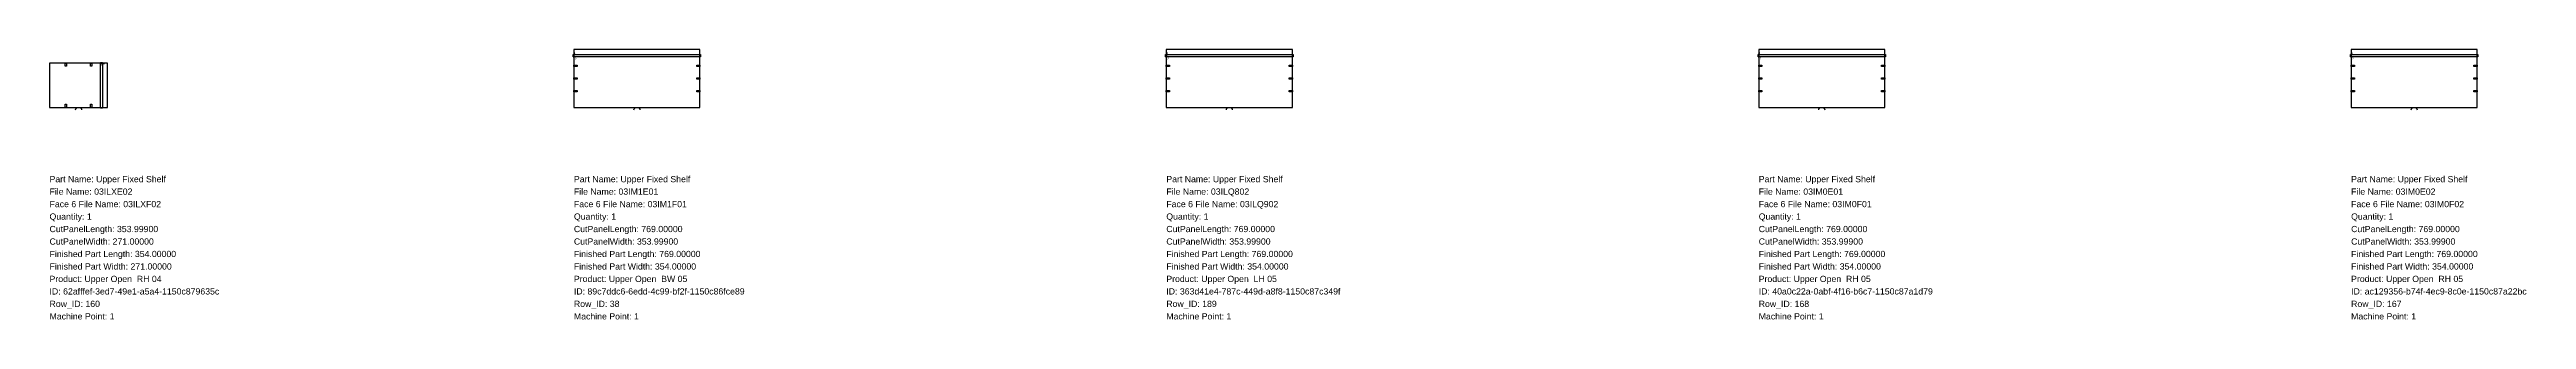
# Model space of a CAD drawing. Header units: inches. Extents: x 0 to 129167, y -1296 to 527.
# Drawn here: x 64621 to 79731, y -1296 to 354 of the extents above; entities that cross this region are included whole.
import ezdxf

# ---------------------------------------------------------------- set-up
doc = ezdxf.new("R2010")
doc.units = ezdxf.units.IN
doc.header["$MEASUREMENT"] = 0
for name, color, linetype in [('BORDER_Z23P0RT1001', 7, 'Continuous'), ('HBORE_Z8P0', 4, 'Continuous'), ('NESTTEXT', 1, 'Continuous'), ('PLINEDIRECTION', 6, 'Continuous'), ('ROUTE_Z12P0RT1003', 7, 'Continuous')]:
    doc.layers.add(name, color=color, linetype=linetype)
doc.styles.get("Standard").update_dxf_attribs({"font": 'arial.ttf'})

msp = doc.modelspace()

# ---------------------------------------------------------------- linework, layer by layer
at = {"layer": 'BORDER_Z23P0RT1001', "color": 2}
for points in [[(68185.799, -15, -0.4142135624), (68200.799, 0), (68588.474, 0), (68588.474, 353.999), (67819.474, 353.999), (67819.474, 0), (68207.149, 0, -0.4142135624), (68222.149, -15)], [(71799.599, -15, -0.4142135624), (71814.599, 0), (72202.274, 0), (72202.274, 353.999), (71433.274, 353.999), (71433.274, 0), (71820.949, 0, -0.4142135624), (71835.949, -15)], [(75413.399, -15, -0.4142135624), (75428.399, 0), (75816.074, 0), (75816.074, 353.999), (75047.074, 353.999), (75047.074, 0), (75434.749, 0, -0.4142135624), (75449.749, -15)], [(79027.199, -15, -0.4142135624), (79042.199, 0), (79429.874, 0), (79429.874, 353.999), (78660.874, 353.999), (78660.874, 0), (79048.549, 0, -0.4142135624), (79063.549, -15)], [(64779.4995, -15, -0.4142135624), (64794.4995, 0), (64974.674, 0), (64974.674, 271), (64620.675, 271), (64620.675, 0), (64800.8495, 0, -0.4142135624), (64815.8495, -15)]]:
    msp.add_lwpolyline(points, format="xyb", dxfattribs=at)
at = {"layer": 'HBORE_Z8P0', "color": 4}
for points in [[(64724.675, 271), (64724.675, 251), (64716.675, 251), (64716.675, 271), (64724.675, 271)], [(64878.675, 271), (64878.675, 251), (64870.675, 251), (64870.675, 271), (64878.675, 271)], [(67819.474, 257.999), (67839.474, 257.999), (67839.474, 249.999), (67819.474, 249.999), (67819.474, 257.999)], [(67819.474, 180.999), (67839.474, 180.999), (67839.474, 172.999), (67819.474, 172.999), (67819.474, 180.999)], [(68588.474, 249.999), (68568.474, 249.999), (68568.474, 257.999), (68588.474, 257.999), (68588.474, 249.999)], [(68588.474, 172.999), (68568.474, 172.999), (68568.474, 180.999), (68588.474, 180.999), (68588.474, 172.999)], [(71433.274, 257.999), (71453.274, 257.999), (71453.274, 249.999), (71433.274, 249.999), (71433.274, 257.999)], [(71433.274, 180.999), (71453.274, 180.999), (71453.274, 172.999), (71433.274, 172.999), (71433.274, 180.999)], [(72202.274, 249.999), (72182.274, 249.999), (72182.274, 257.999), (72202.274, 257.999), (72202.274, 249.999)], [(72202.274, 172.999), (72182.274, 172.999), (72182.274, 180.999), (72202.274, 180.999), (72202.274, 172.999)], [(75047.074, 257.999), (75067.074, 257.999), (75067.074, 249.999), (75047.074, 249.999), (75047.074, 257.999)], [(75047.074, 180.999), (75067.074, 180.999), (75067.074, 172.999), (75047.074, 172.999), (75047.074, 180.999)], [(75816.074, 249.999), (75796.074, 249.999), (75796.074, 257.999), (75816.074, 257.999), (75816.074, 249.999)], [(75816.074, 172.999), (75796.074, 172.999), (75796.074, 180.999), (75816.074, 180.999), (75816.074, 172.999)], [(78660.874, 257.999), (78680.874, 257.999), (78680.874, 249.999), (78660.874, 249.999), (78660.874, 257.999)], [(78660.874, 180.999), (78680.874, 180.999), (78680.874, 172.999), (78660.874, 172.999), (78660.874, 180.999)], [(79429.874, 249.999), (79409.874, 249.999), (79409.874, 257.999), (79429.874, 257.999), (79429.874, 249.999)], [(79429.874, 172.999), (79409.874, 172.999), (79409.874, 180.999), (79429.874, 180.999), (79429.874, 172.999)], [(64716.675, 0), (64716.675, 20), (64724.675, 20), (64724.675, 0), (64716.675, 0)], [(64870.675, 0), (64870.675, 20), (64878.675, 20), (64878.675, 0), (64870.675, 0)], [(67819.474, 103.999), (67839.474, 103.999), (67839.474, 95.999), (67819.474, 95.999), (67819.474, 103.999)], [(68588.474, 95.999), (68568.474, 95.999), (68568.474, 103.999), (68588.474, 103.999), (68588.474, 95.999)], [(71433.274, 103.999), (71453.274, 103.999), (71453.274, 95.999), (71433.274, 95.999), (71433.274, 103.999)], [(72202.274, 95.999), (72182.274, 95.999), (72182.274, 103.999), (72202.274, 103.999), (72202.274, 95.999)], [(75047.074, 103.999), (75067.074, 103.999), (75067.074, 95.999), (75047.074, 95.999), (75047.074, 103.999)], [(75816.074, 95.999), (75796.074, 95.999), (75796.074, 103.999), (75816.074, 103.999), (75816.074, 95.999)], [(78660.874, 103.999), (78680.874, 103.999), (78680.874, 95.999), (78660.874, 95.999), (78660.874, 103.999)], [(79429.874, 95.999), (79409.874, 95.999), (79409.874, 103.999), (79429.874, 103.999), (79429.874, 95.999)]]:
    msp.add_lwpolyline(points, close=True, dxfattribs=at)
at = {"layer": 'PLINEDIRECTION', "color": 6}
for points in [[(67815.474, 309.899), (67821.824, 309.899), (67821.824, 335.299), (67818.649, 322.599), (67824.999, 322.599), (67821.824, 335.299), (67820.2365, 322.599), (67823.4115, 322.599), (67821.824, 335.299)], [(71429.274, 309.899), (71435.624, 309.899), (71435.624, 335.299), (71432.449, 322.599), (71438.799, 322.599), (71435.624, 335.299), (71434.0365, 322.599), (71437.2115, 322.599), (71435.624, 335.299)], [(75043.074, 309.899), (75049.424, 309.899), (75049.424, 335.299), (75046.249, 322.599), (75052.599, 322.599), (75049.424, 335.299), (75047.8365, 322.599), (75051.0115, 322.599), (75049.424, 335.299)], [(78656.874, 309.899), (78663.224, 309.899), (78663.224, 335.299), (78660.049, 322.599), (78666.399, 322.599), (78663.224, 335.299), (78661.6365, 322.599), (78664.8115, 322.599), (78663.224, 335.299)], [(64930.575, 275), (64930.575, 268.65), (64955.975, 268.65), (64943.275, 271.825), (64943.275, 265.475), (64955.975, 268.65), (64943.275, 270.2375), (64943.275, 267.0625), (64955.975, 268.65)]]:
    msp.add_lwpolyline(points, dxfattribs=at)
at = {"layer": 'ROUTE_Z12P0RT1003', "color": 3}
for points in [[(67815.474, 309.899), (67815.474, 322.999), (68592.474, 322.999), (68592.474, 309.899), (67815.474, 309.899)], [(71429.274, 309.899), (71429.274, 322.999), (72206.274, 322.999), (72206.274, 309.899), (71429.274, 309.899)], [(75043.074, 309.899), (75043.074, 322.999), (75820.074, 322.999), (75820.074, 309.899), (75043.074, 309.899)], [(78656.874, 309.899), (78656.874, 322.999), (79433.874, 322.999), (79433.874, 309.899), (78656.874, 309.899)], [(64930.575, 275), (64943.675, 275), (64943.675, -4), (64930.575, -4), (64930.575, 275)]]:
    msp.add_lwpolyline(points, close=True, dxfattribs=at)

# ---------------------------------------------------------------- texts
at = {"layer": 'NESTTEXT', "color": 1}
for s, p in [('Part Name: Upper Fixed Shelf', (64620.675, -457.2)), ('Part Name: Upper Fixed Shelf', (67819.474, -457.2)), ('Part Name: Upper Fixed Shelf', (71433.274, -457.2)), ('Part Name: Upper Fixed Shelf', (75047.074, -457.2)), ('Part Name: Upper Fixed Shelf', (78660.874, -457.2)), ('File Name: 03ILXE02', (64620.675, -533.4)), ('Face 6 File Name: 03ILXF02', (64620.675, -609.6)), ('File Name: 03IM1E01', (67819.474, -533.4)), ('Face 6 File Name: 03IM1F01', (67819.474, -609.6)), ('File Name: 03ILQ802', (71433.274, -533.4)), ('Face 6 File Name: 03ILQ902', (71433.274, -609.6)), ('File Name: 03IM0E01', (75047.074, -533.4)), ('Face 6 File Name: 03IM0F01', (75047.074, -609.6)), ('File Name: 03IM0E02', (78660.874, -533.4)), ('Face 6 File Name: 03IM0F02', (78660.874, -609.6)), ('Quantity: 1', (64620.675, -685.8)), ('CutPanelLength: 353.99900', (64620.675, -762)), ('Quantity: 1', (67819.474, -685.8)), ('CutPanelLength: 769.00000', (67819.474, -762)), ('Quantity: 1', (71433.274, -685.8)), ('CutPanelLength: 769.00000', (71433.274, -762)), ('Quantity: 1', (75047.074, -685.8)), ('CutPanelLength: 769.00000', (75047.074, -762)), ('Quantity: 1', (78660.874, -685.8)), ('CutPanelLength: 769.00000', (78660.874, -762)), ('CutPanelWidth: 271.00000', (64620.675, -838.2)), ('Finished Part Length: 354.00000', (64620.675, -914.4)), ('CutPanelWidth: 353.99900', (67819.474, -838.2)), ('Finished Part Length: 769.00000', (67819.474, -914.4)), ('CutPanelWidth: 353.99900', (71433.274, -838.2)), ('Finished Part Length: 769.00000', (71433.274, -914.4)), ('CutPanelWidth: 353.99900', (75047.074, -838.2)), ('Finished Part Length: 769.00000', (75047.074, -914.4)), ('CutPanelWidth: 353.99900', (78660.874, -838.2)), ('Finished Part Length: 769.00000', (78660.874, -914.4)), ('Finished Part Width: 271.00000', (64620.675, -990.6)), ('Product: Upper Open  RH 04', (64620.675, -1066.8)), ('Finished Part Width: 354.00000', (67819.474, -990.6)), ('Product: Upper Open  BW 05', (67819.474, -1066.8)), ('Finished Part Width: 354.00000', (71433.274, -990.6)), ('Product: Upper Open  LH 05', (71433.274, -1066.8)), ('Finished Part Width: 354.00000', (75047.074, -990.6)), ('Product: Upper Open  RH 05', (75047.074, -1066.8)), ('Finished Part Width: 354.00000', (78660.874, -990.6)), ('Product: Upper Open  RH 05', (78660.874, -1066.8)), ('Row_ID: 160', (64620.675, -1219.2)), ('ID: 62afffef-3ed7-49e1-a5a4-1150c879635c', (64620.675, -1143)), ('Row_ID: 38', (67819.474, -1219.2)), ('ID: 89c7ddc6-6edd-4c99-bf2f-1150c86fce89', (67819.474, -1143)), ('Row_ID: 189', (71433.274, -1219.2)), ('ID: 363d41e4-787c-449d-a8f8-1150c87c349f', (71433.274, -1143)), ('Row_ID: 168', (75047.074, -1219.2)), ('ID: 40a0c22a-0abf-4f16-b6c7-1150c87a1d79', (75047.074, -1143)), ('Row_ID: 167', (78660.874, -1219.2)), ('ID: ac129356-b74f-4ec9-8c0e-1150c87a22bc', (78660.874, -1143)), ('Machine Point: 1', (64620.675, -1295.4)), ('Machine Point: 1', (67819.474, -1295.4)), ('Machine Point: 1', (71433.274, -1295.4)), ('Machine Point: 1', (75047.074, -1295.4)), ('Machine Point: 1', (78660.874, -1295.4))]:
    msp.add_text(s, height=38.1, dxfattribs=at).set_placement(p)
at = {"layer": 'PLINEDIRECTION', "color": 6}
for p in [(67815.474, 290.899), (71429.274, 290.899), (75043.074, 290.899), (78656.874, 290.899), (64930.575, 256)]:
    msp.add_text('12', height=12.7, dxfattribs=at).set_placement(p)

doc.saveas('drawing.dxf')
